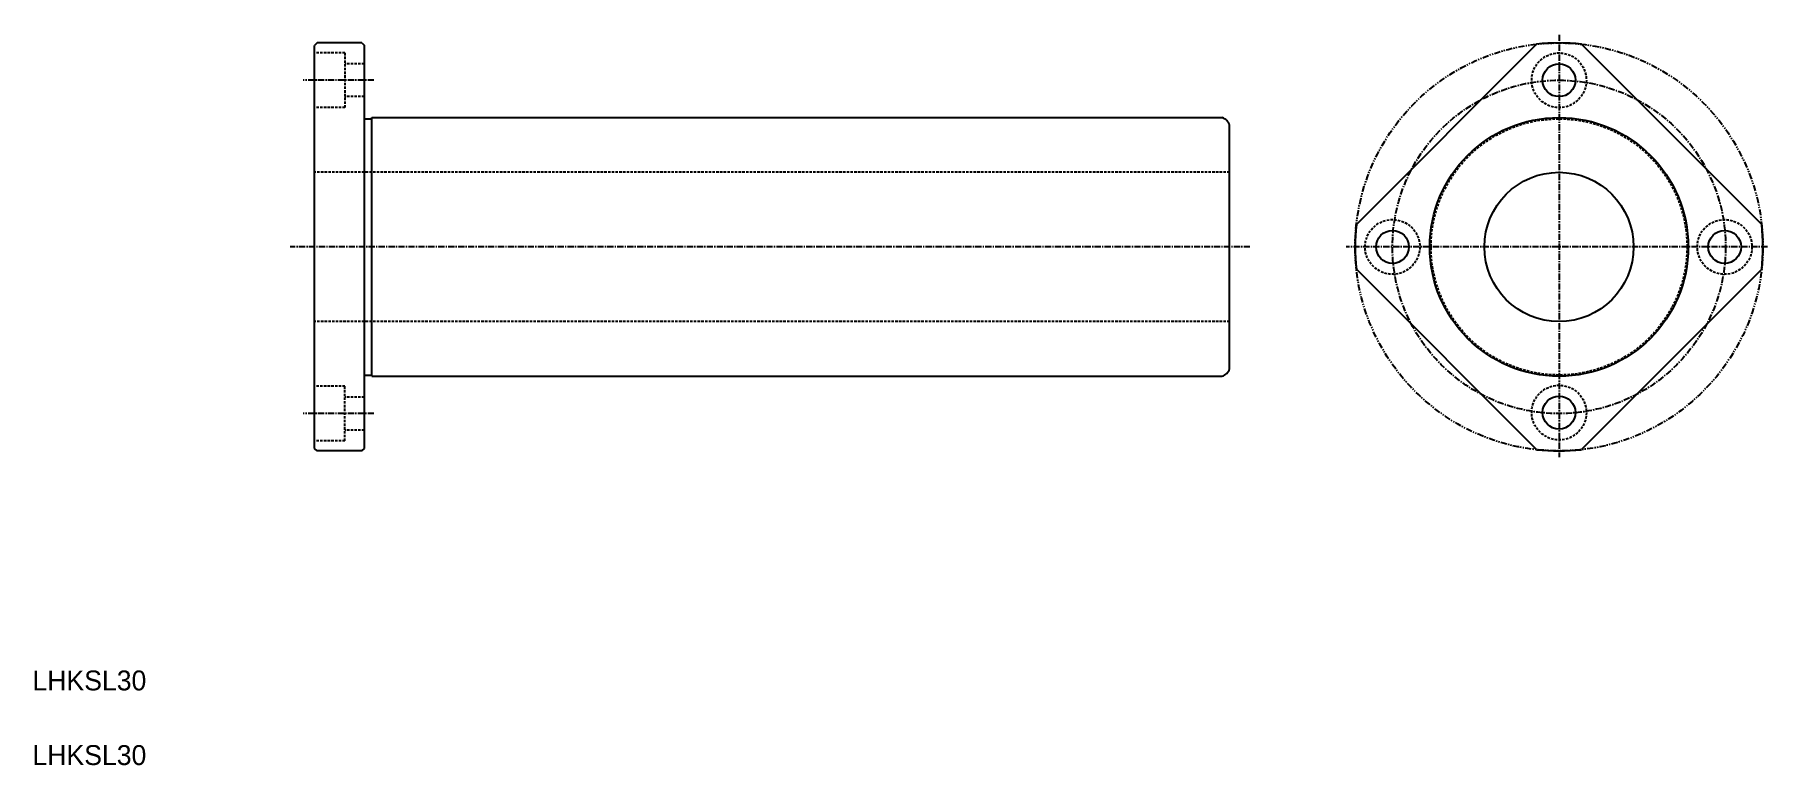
# Model space of a CAD drawing. Extents: x 10 to 359, y 10 to 157.
import ezdxf

# ---------------------------------------------------------------- set-up
doc = ezdxf.new("R2010")
doc.units = 0
for name, pattern in [('CENTER', [2, 1.25, -0.25, 0.25, -0.25]), ('DASHED', [0.75, 0.5, -0.25]), ('PHANTOM', [2.5, 1.25, -0.25, 0.25, -0.25, 0.25, -0.25])]:
    doc.linetypes.add(name, pattern=pattern)
doc.layers.get('0').update_dxf_attribs({"linetype": 'CONTINUOUS'})
doc.layers.add('CENTER', color=1, linetype='CENTER')

msp = doc.modelspace()

# ---------------------------------------------------------------- linework, layer by layer
at = {"color": 7, "linetype": 'CONTINUOUS'}
for p, q in [((67.25, 155.14), (66.75, 154.64)), ((66.75, 73.64), (66.75, 154.64)), ((76.25, 155.14), (67.25, 155.14)), ((76.25, 155.14), (76.75, 154.64)), ((76.75, 73.64), (76.75, 154.64)), ((312.5, 154.89), (276.25, 118.64)), ((357.76, 118.64), (321.51, 154.89)), ((76.75, 139.89), (78.25, 139.89)), ((78.25, 140.14), (249.26, 140.14)), ((78.25, 88.14), (78.25, 140.14)), ((250.75, 89.64), (250.75, 138.64)), ((312.5, 73.39), (276.25, 109.64)), ((357.76, 109.64), (321.51, 73.39)), ((76.75, 88.39), (78.25, 88.39)), ((78.25, 88.14), (249.26, 88.14)), ((89.88, 88.14), (89.88, 88.14)), ((103, 88.14), (103, 88.14)), ((67.25, 73.14), (66.75, 73.64)), ((76.25, 73.14), (76.75, 73.64)), ((76.25, 73.14), (67.25, 73.14))]:
    msp.add_line(p, q, dxfattribs=at)
at = {"color": 3, "linetype": 'DASHED'}
for p, q in [((72.85, 153.14), (66.75, 153.14)), ((72.85, 153.14), (72.85, 142.14)), ((76.75, 150.94), (72.85, 150.94)), ((76.75, 144.34), (72.85, 144.34)), ((72.85, 142.14), (66.75, 142.14)), ((250.75, 129.14), (66.75, 129.14)), ((250.75, 99.14), (66.75, 99.14)), ((72.85, 86.14), (66.75, 86.14)), ((72.85, 75.14), (72.85, 86.14)), ((76.75, 83.94), (72.85, 83.94)), ((76.75, 77.34), (72.85, 77.34)), ((72.85, 75.14), (66.75, 75.14))]:
    msp.add_line(p, q, dxfattribs=at)
at = {"color": 3, "linetype": 'PHANTOM'}
msp.add_circle((317, 114.14), 41, dxfattribs=at)
at = {"color": 3, "linetype": 'DASHED'}
for centre, radius in [((317, 147.64), 5.5), ((317, 114.14), 25.75), ((283.5, 114.14), 5.5), ((350.3, 114.14), 5.5), ((317, 80.84), 5.5)]:
    msp.add_circle(centre, radius, dxfattribs=at)
at = {"color": 7, "linetype": 'CONTINUOUS'}
for centre, radius in [((317, 147.64), 3.3), ((317, 114.14), 26), ((317, 114.14), 15), ((283.5, 114.14), 3.3), ((350.3, 114.14), 3.3), ((317, 80.84), 3.3)]:
    msp.add_circle(centre, radius, dxfattribs=at)
for centre, radius, start, end in [((317, 114.14), 41, 83.6947, 96.3053), ((249.25, 138.64), 1.5, 89.8875, 90), ((248.4, 137.79), 2.5, 19.9484, 70.0516), ((249.25, 138.64), 1.5, 0, 0.1125), ((317, 114.14), 41, 173.6947, 186.3053), ((317, 114.14), 41, 353.6947, 6.3053), ((248.4, 90.49), 2.5, 289.9484, 340.0516), ((317, 114.14), 41, 263.6947, 276.3053)]:
    msp.add_arc(centre, radius, start, end, dxfattribs=at)
at = {"layer": 'CENTER', "color": 1, "linetype": 'CENTER'}
for p, q in [((317, 156.8), (317, 71.9)), ((78.67, 147.64), (64.41, 147.64)), ((254.85, 114.14), (61.85, 114.14)), ((358.89, 114.14), (274.2, 114.14)), ((78.67, 80.64), (64.41, 80.64))]:
    msp.add_line(p, q, dxfattribs=at)
msp.add_circle((317, 114.14), 33.5, dxfattribs=at)

# ---------------------------------------------------------------- texts
at = {"color": 7, "linetype": 'CONTINUOUS'}
for p in [(10, 25), (10, 10)]:
    msp.add_text('LHKSL30', height=4, dxfattribs=at).set_placement(p)

doc.saveas('drawing.dxf')
